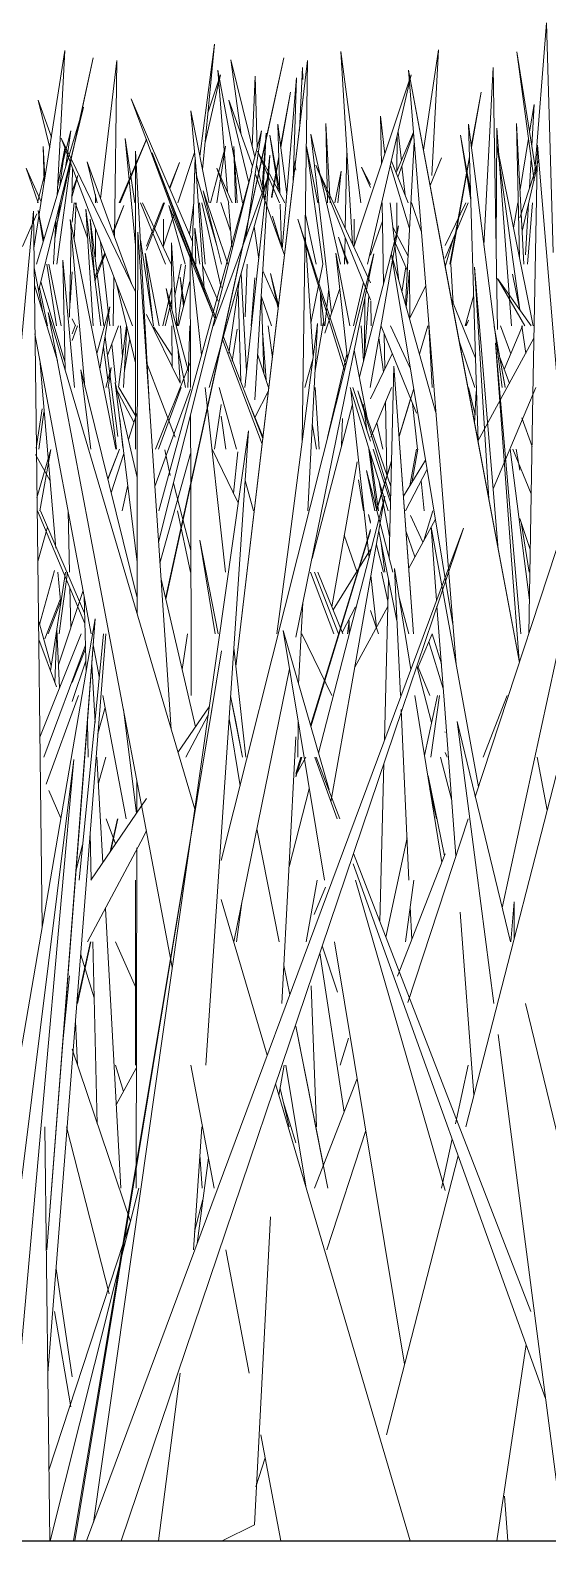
# Model space of a CAD drawing. Header units: millimetres. Extents: x -9575 to 27274, y -4387 to 11354.
# Drawn here: x -7153.6 to -7130.5, y 3048 to 3115.7 of the extents above; entities that cross this region are included whole.
import ezdxf

# ---------------------------------------------------------------- set-up
doc = ezdxf.new("R2010")
doc.units = ezdxf.units.MM
doc.layers.add('G-IMPT', color=8, linetype='Continuous', lineweight=9)

# ---------------------------------------------------------------- blocks, each defined once
blk = doc.blocks.new('Grass Array - 25_dwg-439225-North')
at = {"layer": 'G-IMPT'}
for p, q in [((-7131.041, 3109.352), (-7130.524, 3115.987)), ((-7130.217, 3105.694), (-7130.524, 3115.987)), ((-7146.033, 3110.022), (-7145.375, 3115.032)), ((-7145.914, 3109.425), (-7145.375, 3115.032)), ((-7153.455, 3105.898), (-7152.066, 3114.749)), ((-7152.417, 3108.257), (-7152.066, 3114.749)), ((-7144.177, 3110.967), (-7144.646, 3114.323)), ((-7143.573, 3109.969), (-7144.646, 3114.323)), ((-7139.729, 3114.697), (-7139.204, 3106.083)), ((-7139.729, 3114.697), (-7138.825, 3107.931)), ((-7131.027, 3109.529), (-7131.843, 3114.689)), ((-7131.076, 3108.906), (-7131.843, 3114.689)), ((-7143.693, 3110.453), (-7143.564, 3113.605)), ((-7143.468, 3110.383), (-7143.564, 3113.605)), ((-7142.342, 3105.859), (-7141.712, 3113.527)), ((-7141.85, 3108.89), (-7141.712, 3113.527)), ((-7146.159, 3109.057), (-7146.439, 3112.045)), ((-7145.614, 3107.931), (-7146.439, 3112.045)), ((-7137.907, 3109.658), (-7137.944, 3111.81)), ((-7137.756, 3110.11), (-7137.944, 3111.81)), ((-7143.249, 3108.654), (-7143.062, 3111.043)), ((-7143.2, 3108.501), (-7143.062, 3111.043)), ((-7140.136, 3102.992), (-7141.073, 3110.997)), ((-7139.741, 3105.172), (-7141.073, 3110.997)), ((-7132.774, 3105.947), (-7132.745, 3111.274)), ((-7132.085, 3102.413), (-7132.745, 3111.274)), ((-7152.397, 3108.622), (-7152.063, 3110.449)), ((-7152.317, 3108.589), (-7152.063, 3110.449)), ((-7149.645, 3107.931), (-7148.412, 3110.772)), ((-7149.59, 3107.931), (-7148.412, 3110.763)), ((-7145.55, 3107.931), (-7144.891, 3110.46)), ((-7145.278, 3107.931), (-7144.891, 3110.46)), ((-7142.465, 3107.931), (-7143.459, 3110.239)), ((-7142.228, 3107.931), (-7143.459, 3110.239)), ((-7136.831, 3103.363), (-7136.444, 3110.66)), ((-7152.431, 3105.172), (-7151.795, 3109.903)), ((-7147.392, 3108.597), (-7146.947, 3109.737)), ((-7147.381, 3108.571), (-7146.947, 3109.737)), ((-7143.109, 3108.085), (-7143.493, 3109.644)), ((-7141.832, 3109.831), (-7141.736, 3109.383)), ((-7141.736, 3109.383), (-7141.832, 3109.831)), ((-7136.65, 3106.777), (-7137.509, 3109.584)), ((-7136.707, 3107.931), (-7137.46, 3109.795)), ((-7131.72, 3107.252), (-7130.887, 3109.826)), ((-7131.61, 3106.653), (-7130.945, 3109.573)), ((-7152.951, 3109.292), (-7153.292, 3107.931)), ((-7151.756, 3107.931), (-7151.722, 3109.452)), ((-7139.988, 3107.931), (-7139.706, 3109.345)), ((-7139.855, 3107.931), (-7139.706, 3109.345)), ((-7150.699, 3107.931), (-7150.7, 3108.292)), ((-7153.008, 3106.282), (-7153.265, 3107.578)), ((-7153.041, 3106.174), (-7153.265, 3107.578)), ((-7150.464, 3102.413), (-7151.133, 3107.641)), ((-7150.8, 3102.413), (-7151.133, 3107.641)), ((-7149.919, 3106.598), (-7149.434, 3107.802)), ((-7149.907, 3106.567), (-7149.434, 3107.802)), ((-7148.412, 3105.799), (-7147.619, 3107.931)), ((-7148.412, 3105.982), (-7147.652, 3107.931)), ((-7146.495, 3106.504), (-7146.308, 3107.931)), ((-7145.796, 3105.172), (-7146.054, 3107.931)), ((-7137.816, 3104.282), (-7137.878, 3107.931)), ((-7137.127, 3104.421), (-7137.515, 3107.931)), ((-7131.367, 3105.172), (-7131.152, 3107.931)), ((-7152.583, 3105.172), (-7152.479, 3107.1)), ((-7150.334, 3102.413), (-7150.944, 3107.201)), ((-7150.728, 3104.477), (-7150.944, 3107.201)), ((-7143.399, 3105.396), (-7143.603, 3106.858)), ((-7142.364, 3105.921), (-7142.788, 3107.334)), ((-7142.41, 3106.049), (-7142.788, 3107.334)), ((-7141.309, 3107.387), (-7140.834, 3105.172)), ((-7140.834, 3105.172), (-7141.309, 3107.387)), ((-7151.868, 3102.807), (-7151.784, 3106.622)), ((-7150.695, 3105.51), (-7150.697, 3106.764)), ((-7150.064, 3102.413), (-7150.47, 3106.168)), ((-7139.39, 3105.225), (-7139.823, 3106.395)), ((-7139.43, 3105.172), (-7139.823, 3106.395)), ((-7135.058, 3105.065), (-7134.678, 3106.36)), ((-7150.739, 3104.563), (-7150.286, 3105.686)), ((-7150.723, 3104.439), (-7150.266, 3105.632)), ((-7152.442, 3102.413), (-7152.881, 3105.172)), ((-7152.243, 3102.413), (-7152.789, 3105.172)), ((-7147.033, 3102.413), (-7146.676, 3105.127)), ((-7144.004, 3102.819), (-7143.908, 3105.172)), ((-7141.06, 3102.542), (-7140.536, 3105.172)), ((-7136.649, 3104.912), (-7136.797, 3103.239)), ((-7136.797, 3103.239), (-7136.649, 3104.912)), ((-7136.649, 3104.912), (-7136.641, 3102.762)), ((-7146.99, 3102.413), (-7146.473, 3104.395)), ((-7146.731, 3103.407), (-7146.911, 3104.593)), ((-7146.76, 3103.296), (-7146.911, 3104.593)), ((-7143.739, 3102.413), (-7143.57, 3104.566)), ((-7131.741, 3103.274), (-7132.047, 3104.729)), ((-7143.166, 3100.293), (-7143.268, 3103.695)), ((-7140.464, 3102.413), (-7140.632, 3103.884)), ((-7140.602, 3102.413), (-7140.632, 3103.884)), ((-7140.437, 3102.413), (-7140.263, 3104.071)), ((-7138.686, 3100.931), (-7138.474, 3103.765)), ((-7138.661, 3101.265), (-7138.655, 3103.622)), ((-7138.374, 3102.413), (-7138.381, 3103.536)), ((-7151.596, 3102.413), (-7151.75, 3102.736)), ((-7151.75, 3101.76), (-7151.5, 3102.413)), ((-7151.75, 3102.054), (-7151.606, 3102.413)), ((-7150.165, 3101.088), (-7149.672, 3102.413)), ((-7147.279, 3101.096), (-7148.104, 3102.365)), ((-7143.222, 3102.176), (-7143.067, 3099.996)), ((-7142.784, 3100.991), (-7142.982, 3102.413)), ((-7136.21, 3101.14), (-7135.837, 3102.413)), ((-7135.645, 3099.654), (-7135.794, 3102.413)), ((-7150.153, 3099.984), (-7150.342, 3101.466)), ((-7149.702, 3097.46), (-7150.27, 3101.914)), ((-7149.79, 3099.876), (-7149.976, 3101.596)), ((-7137.813, 3100.352), (-7138.017, 3101.881)), ((-7137.751, 3100.478), (-7137.778, 3102.045)), ((-7149.757, 3096.895), (-7150.11, 3099.654)), ((-7148.979, 3098.107), (-7149.806, 3099.654)), ((-7148.896, 3098.366), (-7149.658, 3099.654)), ((-7133.72, 3098.427), (-7134.017, 3099.654)), ((-7153.361, 3096.944), (-7153.079, 3098.696)), ((-7137.726, 3099.02), (-7137.671, 3095.748)), ((-7136.295, 3096.895), (-7136.521, 3098.941)), ((-7153.237, 3096.895), (-7153.005, 3098.55)), ((-7149.476, 3096.974), (-7149.615, 3098.255)), ((-7137.848, 3096.895), (-7138.118, 3098.076)), ((-7135.99, 3094.136), (-7136.137, 3095.473))]:
    blk.add_line(p, q, dxfattribs=at)
blk = doc.blocks.new('Grass Array - 25_dwg-V17-North')
at = {"layer": 'G-IMPT'}
for p in [(-7142.38, 3105.972), (-7142.41, 3106.049)]:
    blk.add_line(p, (-7142.788, 3107.334), dxfattribs=at)
blk = doc.blocks.new('Grass Array - Grass Array-440235-North')
for name in ['Grass Array - 25_dwg-439225-North', 'Grass Array - 25_dwg-V17-North']:
    blk.add_blockref(name, (0, 0))
blk = doc.blocks.new('Grass Array - 25_dwg-V27-North')
at = {"layer": 'G-IMPT'}
for p, q in [((-7143.399, 3109.261), (-7142.27, 3114.423)), ((-7143.397, 3109.254), (-7142.27, 3114.423)), ((-7133.887, 3110.445), (-7133.447, 3112.875)), ((-7133.883, 3110.417), (-7133.447, 3112.875)), ((-7134.342, 3107.931), (-7133.97, 3109.982)), ((-7134.325, 3107.931), (-7133.969, 3109.934)), ((-7134.841, 3105.172), (-7134.586, 3106.58)), ((-7134.815, 3105.172), (-7134.548, 3106.671))]:
    blk.add_line(p, q, dxfattribs=at)
blk = doc.blocks.new('Grass Array - 25_dwg-V31-North')
at = {"layer": 'G-IMPT'}
for p, q in [((-7143.461, 3108.974), (-7142.27, 3114.423)), ((-7143.459, 3108.968), (-7142.27, 3114.423)), ((-7133.887, 3110.445), (-7133.447, 3112.875)), ((-7133.883, 3110.417), (-7133.447, 3112.875)), ((-7134.342, 3107.931), (-7133.97, 3109.982)), ((-7134.325, 3107.931), (-7133.969, 3109.934)), ((-7134.841, 3105.172), (-7134.586, 3106.58)), ((-7134.815, 3105.172), (-7134.548, 3106.671)), ((-7137.12, 3097.469), (-7136.606, 3099.152)), ((-7137.119, 3097.454), (-7136.606, 3099.15))]:
    blk.add_line(p, q, dxfattribs=at)
blk = doc.blocks.new('Grass Array - 25_dwg-V35-North')
at = {"layer": 'G-IMPT'}
for p, q in [((-7143.461, 3108.974), (-7142.27, 3114.423)), ((-7143.459, 3108.968), (-7142.27, 3114.423)), ((-7133.887, 3110.445), (-7133.447, 3112.875)), ((-7133.883, 3110.417), (-7133.447, 3112.875)), ((-7134.342, 3107.931), (-7133.97, 3109.982)), ((-7134.325, 3107.931), (-7133.969, 3109.934)), ((-7134.841, 3105.172), (-7134.586, 3106.58)), ((-7134.815, 3105.172), (-7134.548, 3106.671)), ((-7137.12, 3097.469), (-7136.606, 3099.152)), ((-7137.119, 3097.454), (-7136.606, 3099.15))]:
    blk.add_line(p, q, dxfattribs=at)
blk = doc.blocks.new('Grass Array - Grass Array-440908-North')
for name in ['Grass Array - 25_dwg-V27-North', 'Grass Array - 25_dwg-V31-North', 'Grass Array - 25_dwg-V35-North', 'Grass Array - 25_dwg-V35-North']:
    blk.add_blockref(name, (0, 0))
blk = doc.blocks.new('Grass Array - 25_dwg-V18-North')
at = {"layer": 'G-IMPT'}
for p, q in [((-6414.299, 3109.825), (-6413.294, 3114.423)), ((-6414.298, 3109.819), (-6413.294, 3114.423)), ((-6404.91, 3110.445), (-6404.47, 3112.875)), ((-6404.907, 3110.417), (-6404.47, 3112.875)), ((-6405.319, 3108.188), (-6404.994, 3109.982)), ((-6405.309, 3108.153), (-6404.993, 3109.934))]:
    blk.add_line(p, q, dxfattribs=at)
blk = doc.blocks.new('Grass Array - 25_dwg-V41-North')
at = {"layer": 'G-IMPT'}
for p, q in [((-7151.704, 3110.277), (-7150.8, 3114.423)), ((-7151.423, 3111.572), (-7150.8, 3114.423)), ((-7149.741, 3114.294), (-7150.472, 3108.112)), ((-7150.472, 3108.112), (-7149.741, 3114.294)), ((-7149.741, 3114.294), (-7149.852, 3106.417)), ((-7135.358, 3114.772), (-7136.032, 3110.291)), ((-7135.358, 3114.772), (-7135.646, 3109.148)), ((-7145.798, 3110.63), (-7145.101, 3113.654)), ((-7145.671, 3111.949), (-7145.101, 3113.654)), ((-7145.232, 3113.874), (-7144.792, 3108.399)), ((-7145.232, 3113.874), (-7144.12, 3107.931)), ((-7144.12, 3107.931), (-7145.232, 3113.874)), ((-7141.58, 3111.172), (-7141.432, 3113.982)), ((-7141.424, 3113.449), (-7141.432, 3113.982)), ((-7152.674, 3110.874), (-7153.266, 3112.52)), ((-7152.75, 3110.393), (-7153.266, 3112.52)), ((-7142.417, 3110.445), (-7141.977, 3112.875)), ((-7142.413, 3110.417), (-7141.977, 3112.875)), ((-7131.277, 3111.112), (-7131.073, 3112.334)), ((-7131.179, 3110.488), (-7131.073, 3112.334)), ((-7152.158, 3109.754), (-7151.801, 3111.155)), ((-7152.045, 3109.498), (-7151.801, 3111.155)), ((-7142.9, 3110.962), (-7142.507, 3108.453)), ((-7142.9, 3110.962), (-7142.454, 3108.433)), ((-7142.454, 3108.433), (-7142.9, 3110.962)), ((-7142.451, 3108.35), (-7142.544, 3111.444)), ((-7142.142, 3108.295), (-7142.544, 3111.444)), ((-7140.207, 3107.931), (-7140.393, 3111.48)), ((-7140.313, 3107.931), (-7140.393, 3111.48)), ((-7137.246, 3109.265), (-7136.479, 3111.092)), ((-7137.212, 3109.348), (-7137.211, 3110.876)), ((-7137.168, 3109.072), (-7136.474, 3111.037)), ((-7137.017, 3109.81), (-7137.162, 3111.091)), ((-7153.039, 3110.455), (-7152.992, 3108.847)), ((-7153.039, 3110.455), (-7152.96, 3109.053)), ((-7141.253, 3110.444), (-7140.533, 3105.189)), ((-7141.253, 3110.444), (-7140.751, 3107.931)), ((-7140.751, 3107.931), (-7141.253, 3110.444)), ((-7139.525, 3106.774), (-7139.462, 3110.316)), ((-7131.708, 3108.529), (-7131.328, 3110.808)), ((-7152.506, 3106.596), (-7151.811, 3109.785)), ((-7152.505, 3106.625), (-7151.807, 3109.819)), ((-7147.015, 3107.931), (-7146.264, 3110.176)), ((-7142.709, 3108.832), (-7142.5, 3109.982)), ((-7142.698, 3108.813), (-7142.499, 3109.934)), ((-7138.398, 3108.752), (-7138.802, 3109.524)), ((-7138.398, 3108.617), (-7138.802, 3109.524)), ((-7136.844, 3108.27), (-7136.991, 3109.574)), ((-7135.734, 3108.704), (-7135.216, 3109.937)), ((-7131.287, 3108.59), (-7131.211, 3109.926)), ((-7153.268, 3107.931), (-7153.804, 3109.475)), ((-7153.13, 3107.969), (-7153.804, 3109.475)), ((-7151.75, 3108.229), (-7151.493, 3109.15)), ((-7151.75, 3108.445), (-7151.493, 3109.15)), ((-7152.504, 3106.38), (-7152.275, 3107.931)), ((-7151.75, 3107.054), (-7151.656, 3107.931)), ((-7151.659, 3106.303), (-7151.558, 3107.931)), ((-7151.051, 3106.357), (-7151.617, 3107.931)), ((-7147.574, 3105.172), (-7148.691, 3107.931)), ((-7147.312, 3105.172), (-7148.592, 3107.931)), ((-7144.653, 3106.662), (-7145.09, 3107.941)), ((-7145.074, 3107.902), (-7145.09, 3107.941)), ((-7144.755, 3107.931), (-7144.596, 3105.956)), ((-7142.379, 3105.962), (-7142.437, 3107.864)), ((-7137.213, 3106.485), (-7137.212, 3107.931)), ((-7131.996, 3106.805), (-7131.808, 3107.931)), ((-7131.458, 3105.595), (-7131.327, 3107.896)), ((-7147.675, 3105.956), (-7147.184, 3107.426)), ((-7147.664, 3107.201), (-7147.651, 3106.029)), ((-7138.398, 3105.586), (-7137.864, 3107.1)), ((-7136.716, 3105.536), (-7137.393, 3106.831)), ((-7139.553, 3105.172), (-7139.532, 3106.377)), ((-7136.749, 3104.914), (-7137.324, 3106.206)), ((-7148.142, 3102.614), (-7148.474, 3105.67)), ((-7147.857, 3102.413), (-7148.474, 3105.67)), ((-7151.836, 3103.451), (-7151.75, 3104.839)), ((-7147.153, 3103.782), (-7146.87, 3105.172)), ((-7136.817, 3105.066), (-7136.988, 3103.924)), ((-7134.696, 3103.399), (-7134.798, 3105.172)), ((-7149.878, 3104.615), (-7149.909, 3102.413)), ((-7147.691, 3102.413), (-7147.291, 3104.149)), ((-7147.586, 3102.413), (-7147.289, 3103.595)), ((-7134.168, 3102.413), (-7133.783, 3103.748)), ((-7149.667, 3099.669), (-7149.309, 3102.413)), ((-7149.581, 3102.413), (-7149.489, 3101.029)), ((-7149.445, 3099.654), (-7149.301, 3102.401)), ((-7134.125, 3102.413), (-7134.015, 3102.674)), ((-7134.123, 3102.413), (-7134.015, 3102.674)), ((-7149.405, 3100.423), (-7149.164, 3101.83))]:
    blk.add_line(p, q, dxfattribs=at)
blk = doc.blocks.new('Grass Array - Grass Array-V47-North')
for name, p in [('Grass Array - 25_dwg-V41-North', (0, 0)), ('Grass Array - 25_dwg-V18-North', (-737.506, 0)), ('Grass Array - 25_dwg-V18-North', (-737.506, 0)), ('Grass Array - 25_dwg-V18-North', (-737.506, 0))]:
    blk.add_blockref(name, p)
blk = doc.blocks.new('Grass Array - 25_dwg-V48-North')
at = {"layer": 'G-IMPT'}
for p, q in [((-7147.564, 3090.205), (-7142.27, 3114.423)), ((-7144.851, 3102.583), (-7142.27, 3114.423)), ((-7144.419, 3087.155), (-7141.211, 3114.294)), ((-7141.211, 3114.294), (-7142.595, 3102.583)), ((-7141.211, 3114.294), (-7141.452, 3097.256)), ((-7139.145, 3105.956), (-7136.571, 3113.654)), ((-7138.525, 3105.172), (-7136.571, 3113.654)), ((-7136.702, 3113.874), (-7134.564, 3087.253)), ((-7136.702, 3113.874), (-7134.531, 3102.272)), ((-7131.736, 3087.342), (-7136.702, 3113.874)), ((-7133.321, 3106.019), (-7132.902, 3113.982)), ((-7132.715, 3102.252), (-7132.902, 3113.982)), ((-7146.361, 3106.192), (-7149.099, 3112.581)), ((-7146.391, 3105.29), (-7149.099, 3112.581)), ((-7143.675, 3109.569), (-7144.735, 3112.52)), ((-7143.852, 3108.876), (-7144.735, 3112.52)), ((-7133.887, 3110.445), (-7133.447, 3112.875)), ((-7133.883, 3110.417), (-7133.447, 3112.875)), ((-7153.341, 3105.172), (-7151.234, 3112.205)), ((-7153.244, 3103.965), (-7151.234, 3112.205)), ((-7143.974, 3106.38), (-7143.271, 3111.155)), ((-7143.733, 3109.342), (-7143.271, 3111.155)), ((-7134.37, 3110.962), (-7133.912, 3108.041)), ((-7134.37, 3110.962), (-7133.924, 3108.433)), ((-7133.924, 3108.433), (-7134.37, 3110.962)), ((-7133.669, 3099.985), (-7134.014, 3111.444)), ((-7132.507, 3099.654), (-7134.014, 3111.444)), ((-7131.532, 3105.172), (-7131.863, 3111.48)), ((-7131.727, 3105.459), (-7131.863, 3111.48)), ((-7149.038, 3102.413), (-7152.243, 3110.817)), ((-7148.906, 3103.945), (-7152.243, 3110.817)), ((-7149.367, 3110.812), (-7148.905, 3106.023)), ((-7149.367, 3110.812), (-7148.936, 3107.931)), ((-7148.907, 3099.382), (-7148.904, 3110.234)), ((-7148.266, 3098.494), (-7148.904, 3110.234)), ((-7144.509, 3110.455), (-7144.436, 3107.931)), ((-7144.509, 3110.455), (-7144.366, 3107.931)), ((-7132.723, 3110.444), (-7131.722, 3103.137)), ((-7132.723, 3110.444), (-7131.119, 3102.413)), ((-7131.119, 3102.413), (-7132.723, 3110.444)), ((-7131.127, 3099.317), (-7130.929, 3110.508)), ((-7129.559, 3094.136), (-7130.929, 3110.508)), ((-7150.632, 3107.931), (-7151.072, 3109.756)), ((-7149.082, 3104.308), (-7151.072, 3109.756)), ((-7145.451, 3102.968), (-7148.168, 3110.168)), ((-7145.298, 3102.751), (-7148.168, 3110.168)), ((-7146.391, 3105.274), (-7146.239, 3109.972)), ((-7145.822, 3103.87), (-7146.239, 3109.972)), ((-7144.018, 3099.654), (-7142.896, 3110.066)), ((-7143.577, 3099.097), (-7142.896, 3110.066)), ((-7138.398, 3104.346), (-7140.841, 3109.61)), ((-7138.398, 3103.577), (-7140.841, 3109.61)), ((-7134.841, 3105.172), (-7133.97, 3109.982)), ((-7134.815, 3105.172), (-7133.969, 3109.934)), ((-7147.878, 3092.724), (-7143.71, 3109.342)), ((-7146.627, 3098.661), (-7143.71, 3109.342)), ((-7145.274, 3106.009), (-7146.181, 3109.131)), ((-7145.616, 3099.654), (-7142.963, 3109.15)), ((-7145.421, 3102.413), (-7142.963, 3109.15)), ((-7144.738, 3107.931), (-7145.274, 3109.475)), ((-7144.583, 3107.931), (-7145.274, 3109.475)), ((-7142.241, 3105.578), (-7143.554, 3109.232)), ((-7145.069, 3105.172), (-7145.876, 3108.462)), ((-7144.784, 3105.172), (-7145.876, 3108.462)), ((-7158.821, 3049.993), (-7153.475, 3107.545)), ((-7153.345, 3096.944), (-7153.475, 3107.545)), ((-7146.688, 3105.172), (-7147.417, 3107.802)), ((-7145.376, 3102.77), (-7147.417, 3107.802)), ((-7145.074, 3104.138), (-7145.945, 3107.931)), ((-7136.123, 3106.662), (-7136.56, 3107.941)), ((-7136.556, 3107.931), (-7136.56, 3107.941)), ((-7135.058, 3105.444), (-7134.025, 3107.931)), ((-7135.058, 3106.018), (-7134.128, 3107.931)), ((-7153.963, 3105.97), (-7153.322, 3107.436)), ((-7151.172, 3099.682), (-7151.833, 3107.176)), ((-7149.788, 3096.895), (-7151.833, 3107.176)), ((-7139.502, 3100.64), (-7141.641, 3107.199)), ((-7139.553, 3100.438), (-7141.641, 3107.199)), ((-7139.134, 3107.201), (-7139.121, 3106.029)), ((-7138.894, 3100.129), (-7137.137, 3106.895)), ((-7138.408, 3099.654), (-7137.137, 3106.895)), ((-7148.829, 3096.188), (-7148.812, 3106.607)), ((-7147.314, 3084.334), (-7148.812, 3106.607)), ((-7148.689, 3106.275), (-7148.112, 3102.413)), ((-7147.068, 3102.413), (-7147.299, 3106.132)), ((-7147.287, 3103.144), (-7147.299, 3106.132)), ((-7146.21, 3105.172), (-7146.261, 3106.795)), ((-7146.033, 3105.172), (-7146.261, 3106.795)), ((-7141.321, 3106.491), (-7140.959, 3101.029)), ((-7146.45, 3099.654), (-7146.464, 3105.77)), ((-7145.954, 3101.124), (-7146.464, 3105.77)), ((-7145.074, 3078.474), (-7138.244, 3105.643)), ((-7140.293, 3095.572), (-7138.244, 3105.643)), ((-7139.429, 3100.931), (-7139.944, 3105.67)), ((-7139.327, 3102.413), (-7139.944, 3105.67)), ((-7137.46, 3105.614), (-7134.708, 3089.042)), ((-7137.46, 3105.614), (-7135.465, 3098.472)), ((-7134.136, 3066.547), (-7124.093, 3105.661)), ((-7153.444, 3105.014), (-7153.062, 3103.012)), ((-7151.633, 3099.654), (-7152.157, 3105.364)), ((-7152.051, 3100.425), (-7152.157, 3105.364)), ((-7145.217, 3103.521), (-7145.908, 3105.134)), ((-7142.58, 3103.45), (-7143.218, 3104.877)), ((-7133.738, 3105.041), (-7133.108, 3094.669)), ((-7133.738, 3105.041), (-7132.894, 3094.927)), ((-7153.435, 3104.237), (-7152.405, 3100.856)), ((-7152.405, 3100.856), (-7153.435, 3104.237)), ((-7152.844, 3102.413), (-7153.202, 3104.135)), ((-7152.059, 3100.764), (-7153.142, 3104.381)), ((-7148.907, 3100.763), (-7149.759, 3104.303)), ((-7144.737, 3101.194), (-7144.237, 3104.589)), ((-7144.188, 3104.765), (-7143.94, 3100.374)), ((-7142.523, 3103.197), (-7142.874, 3104.757)), ((-7142.506, 3103.335), (-7142.874, 3104.757)), ((-7139.161, 3102.413), (-7138.713, 3104.356)), ((-7136.655, 3102.732), (-7135.928, 3104.23)), ((-7131.212, 3102.413), (-7132.709, 3104.538)), ((-7132.709, 3104.538), (-7131.49, 3102.413)), ((-7146.549, 3100.415), (-7147.544, 3104.093)), ((-7146.677, 3099.654), (-7147.544, 3104.093)), ((-7144.322, 3104.012), (-7144.203, 3099.923)), ((-7142.823, 3102.413), (-7143.288, 3103.753)), ((-7140.439, 3102.088), (-7139.771, 3104.083)), ((-7133.699, 3100.97), (-7134.78, 3103.604)), ((-7150.95, 3093.165), (-7152.813, 3103.013)), ((-7146.263, 3080.762), (-7152.813, 3103.013)), ((-7150.641, 3101.183), (-7150.052, 3103.263)), ((-7150.502, 3100.482), (-7150.052, 3103.263)), ((-7146.914, 3099.843), (-7148.412, 3102.928)), ((-7144.851, 3102.583), (-7147.557, 3090.172)), ((-7147.277, 3100.591), (-7147.284, 3102.413)), ((-7146.574, 3099.654), (-7146.484, 3102.413)), ((-7144.589, 3100.83), (-7144.355, 3102.263)), ((-7144.419, 3087.155), (-7142.595, 3102.583)), ((-7142.057, 3092.622), (-7140.765, 3102.517)), ((-7141.205, 3094.136), (-7140.765, 3102.517)), ((-7140.875, 3100.423), (-7140.506, 3102.572)), ((-7140.551, 3102.413), (-7140.506, 3102.572)), ((-7138.812, 3102.413), (-7138.707, 3100.848)), ((-7136.346, 3098.508), (-7137.925, 3102.408)), ((-7136.609, 3100.489), (-7137.501, 3102.413)), ((-7131.736, 3087.342), (-7134.531, 3102.272)), ((-7132.857, 3102.391), (-7132.377, 3099.672)), ((-7132.374, 3099.654), (-7132.857, 3102.391)), ((-7132.123, 3101.157), (-7132.584, 3102.413)), ((-7132.413, 3100.467), (-7131.595, 3102.413)), ((-7131.623, 3102.413), (-7131.454, 3101.178)), ((-7153.408, 3102.052), (-7150.888, 3088.618)), ((-7143.242, 3097.116), (-7145.013, 3101.81)), ((-7143.897, 3099.13), (-7144.98, 3101.93)), ((-7133.727, 3099.654), (-7134.42, 3101.679)), ((-7133.708, 3081.324), (-7126.996, 3101.811)), ((-7133.591, 3097.251), (-7131.082, 3101.861)), ((-7131.675, 3088.618), (-7132.803, 3101.653)), ((-7132.086, 3091.942), (-7132.803, 3101.653)), ((-7153.193, 3100.906), (-7152.471, 3092.456)), ((-7147.14, 3097.434), (-7148.412, 3100.771)), ((-7148.018, 3096.895), (-7146.452, 3100.801)), ((-7146.908, 3099.843), (-7146.998, 3101.299)), ((-7142.954, 3099.654), (-7143.449, 3101.148)), ((-7141.331, 3099.654), (-7140.974, 3100.917)), ((-7140.313, 3097.412), (-7139.452, 3101.149)), ((-7138.548, 3098.303), (-7139.122, 3101.329)), ((-7138.398, 3099.147), (-7137.42, 3101.16)), ((-7132.185, 3099.834), (-7132.618, 3101.038)), ((-7150.915, 3096.895), (-7151.361, 3100.443)), ((-7148.839, 3090.239), (-7151.361, 3100.443)), ((-7150.245, 3099.654), (-7149.996, 3100.546)), ((-7150.137, 3099.654), (-7149.996, 3100.546)), ((-7137.352, 3100.604), (-7137.567, 3092.036)), ((-7137.352, 3100.604), (-7136.664, 3091.282)), ((-7136.468, 3088.618), (-7137.352, 3100.604)), ((-7148.836, 3091.826), (-7149.823, 3099.873)), ((-7148.83, 3095.623), (-7149.823, 3099.873)), ((-7148.907, 3099.382), (-7148.908, 3096.895)), ((-7147.888, 3096.895), (-7146.862, 3099.654)), ((-7146.894, 3098.376), (-7146.45, 3099.593)), ((-7144.883, 3091.377), (-7145.793, 3099.654)), ((-7144.424, 3096.997), (-7145.16, 3099.654)), ((-7143.567, 3098.31), (-7142.959, 3099.509)), ((-7140.868, 3099.654), (-7140.686, 3096.895)), ((-7138.318, 3096.443), (-7139.31, 3099.654)), ((-7138.461, 3092.027), (-7139.279, 3099.552)), ((-7138.398, 3097.257), (-7139.18, 3099.654)), ((-7137.487, 3095.214), (-7138.96, 3099.503)), ((-7137.5, 3094.721), (-7138.96, 3099.503)), ((-7138.384, 3097.437), (-7137.463, 3099.654)), ((-7137.12, 3097.469), (-7136.464, 3099.617)), ((-7137.119, 3097.454), (-7136.464, 3099.617)), ((-7133.74, 3098.049), (-7133.665, 3099.472)), ((-7133.669, 3099.985), (-7133.587, 3097.258)), ((-7132.374, 3099.654), (-7132.377, 3099.672)), ((-7131.409, 3098.695), (-7131.006, 3099.654)), ((-7145.074, 3098.9), (-7145.369, 3096.895)), ((-7143.206, 3097.42), (-7143.899, 3099.13)), ((-7143.897, 3099.13), (-7143.213, 3097.363)), ((-7141.006, 3091.996), (-7139.209, 3098.914)), ((-7138.564, 3097.765), (-7138.73, 3098.905)), ((-7131.409, 3098.695), (-7132.91, 3095.12)), ((-7131.127, 3099.317), (-7131.316, 3088.624)), ((-7148.85, 3098.509), (-7149.229, 3097.329)), ((-7149.229, 3097.329), (-7148.85, 3098.509)), ((-7146.894, 3098.376), (-7148.046, 3095.218)), ((-7146.627, 3098.661), (-7147.863, 3094.136)), ((-7146.44, 3095.452), (-7146.447, 3098.431)), ((-7144.866, 3096.895), (-7145.074, 3098.372)), ((-7140.808, 3096.895), (-7141.001, 3098.029)), ((-7139.691, 3097.061), (-7139.643, 3098.272)), ((-7131.168, 3097.009), (-7131.633, 3098.302)), ((-7150.792, 3048.816), (-7143.858, 3097.718)), ((-7144.454, 3088.856), (-7143.858, 3097.718)), ((-7152.729, 3095.481), (-7153.378, 3096.66)), ((-7153.345, 3096.944), (-7153.083, 3075.505)), ((-7153.318, 3094.714), (-7152.699, 3096.873)), ((-7153.183, 3094.136), (-7152.699, 3096.873)), ((-7150.154, 3095.559), (-7149.628, 3096.895)), ((-7149.626, 3096.895), (-7150.149, 3095.539)), ((-7149.433, 3096.693), (-7149.999, 3094.931)), ((-7149.999, 3094.931), (-7149.433, 3096.693)), ((-7147.815, 3091.783), (-7146.443, 3096.695)), ((-7147.355, 3095.706), (-7147.598, 3096.866)), ((-7144.316, 3094.492), (-7145.483, 3096.895)), ((-7144.527, 3094.928), (-7144.328, 3096.776)), ((-7144.424, 3096.997), (-7144.396, 3096.895)), ((-7138.115, 3094.163), (-7138.47, 3096.895)), ((-7137.505, 3094.519), (-7138.28, 3096.895)), ((-7136.34, 3096.895), (-7136.638, 3095.249)), ((-7136.552, 3095.387), (-7136.284, 3096.895)), ((-7131.29, 3090.128), (-7132.155, 3096.895)), ((-7132.026, 3096.895), (-7131.205, 3094.895)), ((-7131.72, 3095.949), (-7131.887, 3096.895)), ((-7131.72, 3095.949), (-7131.887, 3096.895)), ((-7148.829, 3096.188), (-7148.84, 3089.518)), ((-7138.992, 3096.325), (-7140.13, 3089.837)), ((-7138.032, 3094.136), (-7138.398, 3096.635)), ((-7138.318, 3096.443), (-7137.605, 3094.136)), ((-7138.139, 3094.136), (-7137.458, 3096.363)), ((-7138.125, 3094.136), (-7137.459, 3096.333)), ((-7136.923, 3094.787), (-7135.929, 3096.396)), ((-7136.83, 3094.136), (-7135.864, 3096.001)), ((-7146.432, 3092.355), (-7147.213, 3095.376)), ((-7146.44, 3095.452), (-7146.416, 3085.859)), ((-7144.008, 3095.494), (-7143.632, 3094.136)), ((-7140.293, 3095.572), (-7141.736, 3088.476)), ((-7138.716, 3094.136), (-7138.935, 3095.517)), ((-7137.398, 3091.377), (-7138.572, 3095.935)), ((-7138.209, 3094.136), (-7138.572, 3095.935)), ((-7138.017, 3095.497), (-7137.543, 3092.998)), ((-7149.26, 3095.284), (-7149.508, 3094.136)), ((-7140.722, 3083.283), (-7137.748, 3094.781)), ((-7139.233, 3086.386), (-7137.748, 3094.781)), ((-7132.894, 3094.927), (-7132.683, 3092.402)), ((-7151.174, 3089.083), (-7153.288, 3094.136)), ((-7153.16, 3094.136), (-7151.185, 3089.55)), ((-7151.858, 3091.377), (-7151.916, 3094.097)), ((-7146.445, 3091.377), (-7147.025, 3094.136)), ((-7138.398, 3093.58), (-7138.484, 3093.965)), ((-7138.398, 3093.635), (-7138.484, 3093.965)), ((-7135.615, 3094.136), (-7136.012, 3092.803)), ((-7153.283, 3091.857), (-7152.847, 3093.397)), ((-7151.103, 3048), (-7134.242, 3093.351)), ((-7139.267, 3090.443), (-7138.398, 3093.287)), ((-7136.98, 3085.239), (-7134.242, 3093.351)), ((-7136.685, 3091.566), (-7135.491, 3093.76)), ((-7136.053, 3092.727), (-7136.609, 3093.92)), ((-7135.442, 3090.124), (-7135.689, 3093.399)), ((-7133.561, 3081.773), (-7135.689, 3093.399)), ((-7131.249, 3092.404), (-7131.72, 3093.781)), ((-7131.636, 3093.534), (-7131.297, 3091.377)), ((-7150.95, 3093.165), (-7147.266, 3073.687)), ((-7146.034, 3092.817), (-7145.346, 3088.618)), ((-7146.034, 3092.817), (-7145.205, 3088.618)), ((-7145.205, 3088.618), (-7146.034, 3092.817)), ((-7142.057, 3092.622), (-7142.581, 3088.618)), ((-7141.06, 3084.45), (-7138.398, 3093.234)), ((-7139.006, 3091.414), (-7139.569, 3093.037)), ((-7137.809, 3091.377), (-7138.132, 3092.613)), ((-7137.212, 3089.201), (-7138.024, 3093.221)), ((-7137.754, 3091.377), (-7137.938, 3092.797)), ((-7136.409, 3092.073), (-7136.809, 3093.237)), ((-7140.07, 3089.69), (-7138.398, 3092.398)), ((-7129.08, 3092.176), (-7132.502, 3076.351)), ((-7132.086, 3091.942), (-7131.752, 3087.428)), ((-7153.2, 3089.042), (-7152.527, 3091.459)), ((-7152.712, 3086.959), (-7152.04, 3091.377)), ((-7152.378, 3091.377), (-7152.257, 3089.955)), ((-7152.219, 3089.427), (-7151.948, 3091.377)), ((-7140.034, 3088.618), (-7141.075, 3091.377)), ((-7140.896, 3091.377), (-7139.829, 3088.618)), ((-7139.636, 3088.618), (-7140.755, 3091.377)), ((-7137.617, 3090.081), (-7137.906, 3091.377)), ((-7137.057, 3085.859), (-7137.32, 3091.545)), ((-7136.595, 3087.022), (-7137.32, 3091.545)), ((-7136.468, 3088.618), (-7136.664, 3091.282)), ((-7151.805, 3088.91), (-7151.843, 3090.682)), ((-7146.223, 3084.46), (-7147.767, 3091.073)), ((-7138.123, 3088.924), (-7138.375, 3091.237)), ((-7137.591, 3091.08), (-7137.773, 3083.853)), ((-7152.97, 3088.399), (-7152.275, 3090.165)), ((-7152.265, 3090.047), (-7152.815, 3088.618)), ((-7152.359, 3087.24), (-7151.254, 3090.569)), ((-7151.204, 3090.303), (-7151.12, 3086.902)), ((-7141.613, 3086.362), (-7141.42, 3090.029)), ((-7139.267, 3090.443), (-7141.078, 3084.514)), ((-7136.687, 3088.618), (-7137.122, 3090.307)), ((-7150.709, 3089.289), (-7155.575, 3061.029)), ((-7152.876, 3061.029), (-7150.709, 3089.289)), ((-7152.219, 3089.427), (-7152.331, 3088.618)), ((-7150.709, 3089.289), (-7151.273, 3081.933)), ((-7139.064, 3089.826), (-7139.66, 3088.678)), ((-7139.421, 3088.618), (-7139.347, 3089.223)), ((-7139.355, 3088.618), (-7139.347, 3089.223)), ((-7139.102, 3087.126), (-7137.623, 3089.844)), ((-7138.035, 3088.618), (-7138.398, 3089.664)), ((-7135.074, 3085.26), (-7135.422, 3089.856)), ((-7152.678, 3087.184), (-7153.239, 3089.178)), ((-7153.187, 3084), (-7151.336, 3088.618)), ((-7152.828, 3055.511), (-7150.241, 3088.618)), ((-7152.436, 3088.837), (-7152.513, 3086.429)), ((-7152.436, 3088.837), (-7152.309, 3086.189)), ((-7150.675, 3085.249), (-7150.341, 3088.618)), ((-7146.587, 3088.618), (-7146.821, 3087.024)), ((-7145.764, 3069.306), (-7144.454, 3088.856)), ((-7140.458, 3077.582), (-7142.311, 3088.775)), ((-7140.244, 3081.63), (-7142.311, 3088.775)), ((-7140.124, 3085.859), (-7141.463, 3088.618)), ((-7135.641, 3088.618), (-7136.289, 3087.075)), ((-7135.227, 3087.279), (-7135.636, 3088.618)), ((-7152.445, 3086.247), (-7153.24, 3088.363)), ((-7151.15, 3088.116), (-7153.014, 3083.1)), ((-7151.75, 3086.445), (-7151.146, 3087.954)), ((-7151.63, 3048), (-7145.06, 3087.867)), ((-7150.797, 3088.135), (-7150.53, 3086.711)), ((-7146.233, 3080.799), (-7145.06, 3087.867)), ((-7143.974, 3083.1), (-7144.512, 3087.997)), ((-7135.79, 3088.262), (-7135.143, 3086.167)), ((-7151.75, 3085.588), (-7151.132, 3087.409)), ((-7150.72, 3084.648), (-7150.864, 3087.252)), ((-7135.664, 3084.648), (-7136.32, 3087.194)), ((-7142.026, 3087.053), (-7144.513, 3074.823)), ((-7135.744, 3085.859), (-7136.268, 3087.126)), ((-7151.46, 3085.859), (-7152.91, 3081.885)), ((-7150.37, 3085.859), (-7149.335, 3080.341)), ((-7144.657, 3085.84), (-7144.427, 3084.675)), ((-7144.116, 3083.1), (-7144.657, 3085.84)), ((-7139.233, 3086.386), (-7140.169, 3081.09)), ((-7136.081, 3083.818), (-7136.409, 3085.859)), ((-7135.978, 3083.173), (-7135.406, 3085.859)), ((-7135.696, 3083.1), (-7135.317, 3085.859)), ((-7133.363, 3083.1), (-7132.285, 3085.859)), ((-7150.675, 3085.249), (-7151.436, 3077.582)), ((-7150.27, 3085.323), (-7150.59, 3084.152)), ((-7136.98, 3085.239), (-7149.548, 3048)), ((-7149.453, 3085.252), (-7148.867, 3080.581)), ((-7147.011, 3083.304), (-7145.611, 3085.357)), ((-7136.675, 3077.582), (-7137.029, 3085.239)), ((-7135.074, 3085.26), (-7134.577, 3078.672)), ((-7151.064, 3084.655), (-7151.026, 3083.1)), ((-7146.656, 3083.1), (-7145.667, 3084.962)), ((-7144.725, 3084.824), (-7144.233, 3081.821)), ((-7144.116, 3083.1), (-7144.427, 3084.675)), ((-7141.63, 3084.667), (-7141.653, 3083.1)), ((-7133.654, 3078.034), (-7134.524, 3084.689)), ((-7132.132, 3074.823), (-7134.524, 3084.689)), ((-7142.363, 3072.065), (-7141.736, 3084.006)), ((-7136.081, 3083.818), (-7135.208, 3078.375)), ((-7135.07, 3084.231), (-7135.058, 3084.203)), ((-7134.962, 3083.1), (-7135.058, 3083.304)), ((-7156.028, 3048), (-7151.667, 3082.995)), ((-7152.214, 3076.848), (-7151.667, 3082.995)), ((-7150.371, 3078.375), (-7150.634, 3083.1)), ((-7150.568, 3081.927), (-7150.241, 3083.1)), ((-7141.736, 3082.285), (-7141.293, 3083.1)), ((-7141.51, 3083.1), (-7141.736, 3082.362)), ((-7141.736, 3082.217), (-7141.469, 3083.1)), ((-7139.893, 3080.341), (-7140.884, 3083.1)), ((-7139.764, 3080.341), (-7140.831, 3083.1)), ((-7137.8, 3082.809), (-7137.978, 3075.724)), ((-7134.764, 3081.157), (-7135.265, 3083.1)), ((-7130.497, 3080.72), (-7130.942, 3083.1)), ((-7130.497, 3080.721), (-7130.942, 3083.1)), ((-7152.876, 3061.029), (-7151.273, 3081.933)), ((-7148.853, 3082.076), (-7148.855, 3080.599)), ((-7135.811, 3082.266), (-7135.088, 3078.685)), ((-7152.789, 3081.609), (-7152.244, 3080.372)), ((-7150.912, 3077.582), (-7148.412, 3081.249)), ((-7142.042, 3078.181), (-7141.136, 3081.682)), ((-7135.441, 3080.341), (-7135.735, 3081.661)), ((-7146.233, 3080.799), (-7151.677, 3048)), ((-7150.224, 3080.341), (-7149.8, 3079.213)), ((-7150.046, 3078.852), (-7149.721, 3080.341)), ((-7149.7, 3080.341), (-7150.014, 3078.899)), ((-7148.672, 3079.304), (-7148.412, 3079.793)), ((-7142.481, 3074.823), (-7143.482, 3079.892)), ((-7136.726, 3072.11), (-7134.03, 3080.341)), ((-7151.575, 3077.987), (-7151.279, 3079.169)), ((-7148.672, 3079.304), (-7151.051, 3074.823)), ((-7150.94, 3079.665), (-7150.89, 3077.615)), ((-7136.763, 3079.486), (-7137.711, 3075.033)), ((-7148.858, 3079.044), (-7148.883, 3063.788)), ((-7131.226, 3058.27), (-7139.16, 3078.779)), ((-7135.058, 3078.761), (-7137.192, 3073.296)), ((-7139.167, 3078.321), (-7130.561, 3054.368)), ((-7133.654, 3078.034), (-7132.874, 3072.065)), ((-7148.914, 3077.582), (-7148.917, 3069.306)), ((-7140.789, 3077.582), (-7141.277, 3074.823)), ((-7140.406, 3077.273), (-7140.92, 3076.051)), ((-7139.074, 3077.582), (-7135.058, 3063.696)), ((-7136.834, 3074.823), (-7136.455, 3077.582)), ((-7152.214, 3076.848), (-7154.767, 3048.184)), ((-7143.019, 3069.744), (-7145.074, 3076.725)), ((-7144.154, 3076.587), (-7144.385, 3074.823)), ((-7136.552, 3074.936), (-7136.619, 3076.387)), ((-7131.97, 3076.618), (-7132.116, 3074.823)), ((-7131.97, 3076.618), (-7131.976, 3074.96)), ((-7131.976, 3074.96), (-7131.97, 3076.618)), ((-7149.56, 3063.788), (-7150.257, 3076.319)), ((-7134.386, 3076.155), (-7133.769, 3067.979)), ((-7151.53, 3072.065), (-7150.927, 3074.823)), ((-7150.903, 3074.823), (-7151.504, 3072.065)), ((-7150.821, 3074.823), (-7150.619, 3066.672)), ((-7149.801, 3074.823), (-7148.916, 3072.813)), ((-7139.574, 3067.198), (-7140.659, 3074.337)), ((-7139.867, 3072.575), (-7140.554, 3074.649)), ((-7136.869, 3055.904), (-7140.001, 3074.823)), ((-7150.758, 3072.317), (-7151.363, 3074.237)), ((-7142.013, 3072.45), (-7142.273, 3073.769)), ((-7151.862, 3073.297), (-7152.184, 3070.053)), ((-7141.054, 3072.862), (-7140.812, 3066.547)), ((-7125.678, 3048.202), (-7131.463, 3072.065)), ((-7151.504, 3069.306), (-7151.597, 3071.258)), ((-7140.505, 3064.814), (-7141.736, 3071.049)), ((-7140.303, 3063.788), (-7141.736, 3071.049)), ((-7139.757, 3069.306), (-7139.386, 3070.517)), ((-7132.692, 3070.672), (-7129.729, 3048)), ((-7151.75, 3070.017), (-7149.14, 3062.301)), ((-7149.44, 3068.13), (-7149.81, 3069.306)), ((-7149.768, 3067.528), (-7148.874, 3069.17)), ((-7146.437, 3069.306), (-7145.393, 3063.788)), ((-7142.252, 3069.306), (-7142.491, 3067.952)), ((-7142.182, 3069.306), (-7141.294, 3063.886)), ((-7134.026, 3069.306), (-7134.594, 3066.682)), ((-7136.618, 3048), (-7142.642, 3068.463)), ((-7142.038, 3066.547), (-7142.438, 3068.257)), ((-7138.987, 3068.701), (-7140.906, 3063.788)), ((-7141.736, 3065.817), (-7142.3, 3067.668)), ((-7141.736, 3065.817), (-7142.3, 3067.668)), ((-7152.973, 3066.547), (-7152.745, 3048)), ((-7150.094, 3059.065), (-7152.004, 3066.547)), ((-7146.319, 3061.029), (-7145.949, 3066.547)), ((-7140.356, 3061.029), (-7138.603, 3066.381)), ((-7134.741, 3066.002), (-7135.219, 3063.788)), ((-7145.651, 3065.149), (-7146.152, 3061.318)), ((-7145.933, 3063.788), (-7146.034, 3065.289)), ((-7137.678, 3052.752), (-7134.47, 3065.248)), ((-7152.735, 3048), (-7148.766, 3063.788)), ((-7146.264, 3061.857), (-7145.894, 3063.285)), ((-7152.784, 3051.159), (-7149.138, 3062.31)), ((-7143.587, 3048.718), (-7142.864, 3062.505)), ((-7144.871, 3061.029), (-7143.827, 3055.511)), ((-7152.463, 3060.177), (-7151.75, 3055.349)), ((-7151.798, 3053.999), (-7152.532, 3058.27)), ((-7151.798, 3053.999), (-7152.532, 3058.27)), ((-7131.429, 3056.785), (-7132.748, 3048)), ((-7146.908, 3055.511), (-7147.885, 3048)), ((-7143.305, 3052.752), (-7142.406, 3048)), ((-7143.528, 3050.415), (-7143.109, 3051.714)), ((-7132.409, 3049.993), (-7132.259, 3048)), ((-7143.587, 3048.718), (-7145.031, 3048))]:
    blk.add_line(p, q, dxfattribs=at)
blk = doc.blocks.new('Grass Array - Grass Array-V52-North')
for name in ['Grass Array - 25_dwg-V48-North', 'Grass Array - 25_dwg-V35-North', 'Grass Array - 25_dwg-V35-North', 'Grass Array - 25_dwg-V35-North']:
    blk.add_blockref(name, (0, 0))
blk = doc.blocks.new('Grass Array - Grass Array-V53-North')
blk.add_blockref('Grass Array - 25_dwg-V35-North', (0, 0))
blk.add_blockref('Grass Array - 25_dwg-V35-North', (0, 0))
blk.add_blockref('Grass Array - 25_dwg-V35-North', (0, 0))
blk.add_blockref('Grass Array - 25_dwg-V35-North', (0, 0))

msp = doc.modelspace()

# ---------------------------------------------------------------- linework, layer by layer
msp.add_line((-7466.268, 3048), (-6666.168, 3048))

# ---------------------------------------------------------------- block references
for name in ['Grass Array - Grass Array-V47-North', 'Grass Array - Grass Array-V52-North', 'Grass Array - Grass Array-440235-North', 'Grass Array - Grass Array-440908-North', 'Grass Array - Grass Array-V53-North', 'Grass Array - Grass Array-V53-North']:
    msp.add_blockref(name, (0, 0))

doc.saveas('drawing.dxf')
